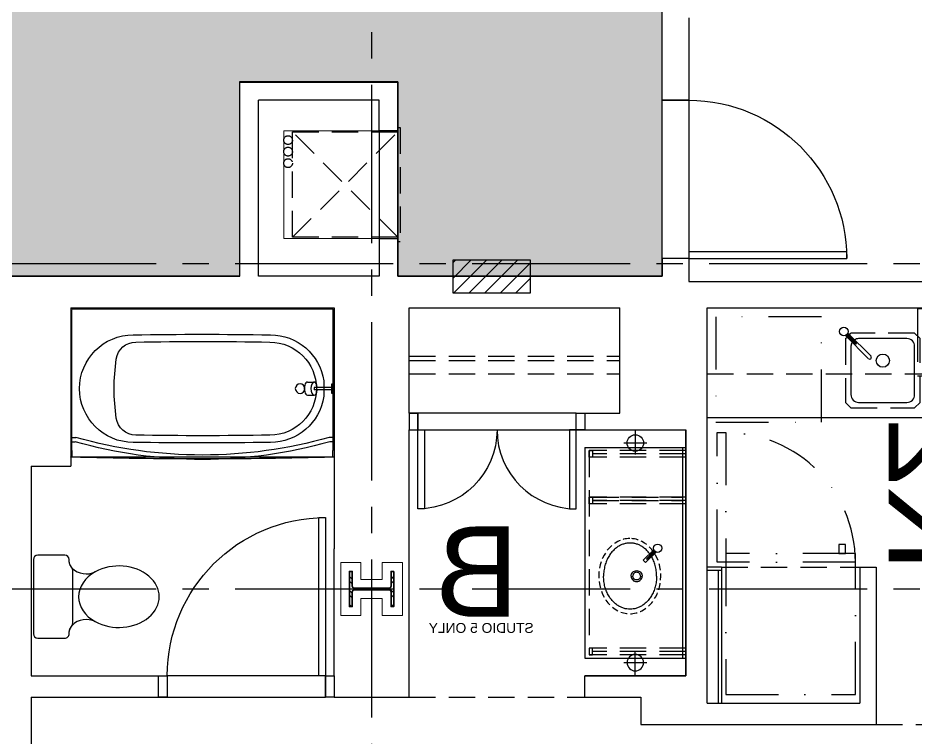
# Model space of a CAD drawing. Header units: inches. Extents: x 5931 to 10048, y 0 to 3185.
# Drawn here: x 8831.4 to 9036, y 1009.3 to 1173.3 of the extents above; entities that cross this region are included whole.
import ezdxf
from ezdxf.xclip import XClip

# ---------------------------------------------------------------- set-up
doc = ezdxf.new("R2010")
doc.units = ezdxf.units.IN
doc.header["$LTSCALE"] = 48
doc.header["$MEASUREMENT"] = 0
doc.header["$XCLIPFRAME"] = 0
for name, pattern in [('CENTER2', [1.125, 0.75, -0.125, 0.125, -0.125]), ('DASHDOT2', [0.5, 0.25, -0.125, 0, -0.125]), ('HIDDEN', [0.375, 0.25, -0.125]), ('HIDDEN2', [0.1875, 0.125, -0.0625])]:
    doc.linetypes.add(name, pattern=pattern)
for name, color, linetype in [('_0_Objects', 8, 'Continuous'), ('A-Door', 8, 'Continuous'), ('A-Door-Head', 8, 'Continuous'), ('A-Eqpm', 8, 'Continuous'), ('A-Eqpm-NIC', 8, 'DASHDOT2'), ('A-Flor-Case', 8, 'Continuous'), ('A-Flor-Case-Full Height', 8, 'Continuous'), ('A-Flor-Case-Hidden', 8, 'HIDDEN2'), ('A-Flor-Ovhd', 8, 'HIDDEN2'), ('A-Flor-Pattern', 8, 'Continuous'), ('A-Flor-Pfix', 8, 'Continuous'), ('A-Flor-Soffit', 8, 'HIDDEN2'), ('A-Flor-Spcl', 8, 'Continuous'), ('A-Flor-Wall Mtd Fixture', 8, 'Continuous'), ('A-Grid(3-32)', 8, 'CENTER2'), ('A-HVAC', 8, 'HIDDEN2'), ('A-Wall-Full', 8, 'Continuous'), ('S-Grid-Iden', 8, 'Continuous')]:
    doc.layers.add(name, color=color, linetype=linetype)
for name, color, linetype, lineweight in [('A-Detl-Hatch', 8, 'Continuous', 18), ('S-Detl-Hatch', 8, 'Continuous', 18), ('S-Detl-Wide', 8, 'Continuous', 35)]:
    doc.layers.add(name, color=color, linetype=linetype, lineweight=lineweight)
doc.layers.add('G-Anno-Nplt', color=8, linetype='Continuous', lineweight=18, plot=False)
doc.layers.add('G-Anno-View', color=8, linetype='Continuous', lineweight=18, plot=False)
doc.styles.add('G1DIM', font='arial.ttf')
doc.styles.get("Standard").update_dxf_attribs({"font": 'arial.ttf'})
doc.dimstyles.new('Aec-Arch-I-96', dxfattribs={"dimscale": 96, "dimtxt": 0.09375, "dimasz": 0.0625, "dimexe": 0.0625, "dimexo": 0.0625, "dimgap": 0.03125, "dimtad": 1, "dimdec": 3, "dimzin": 3, "dimdsep": 46, "dimlunit": 4, "dimtxsty": 'G1DIM', "dimblk": 'ARCHTICK', "dimcen": 0.09375, "dimclrd": 256, "dimclre": 256, "dimclrt": 256, "dimazin": 2, "dimtfac": 0.75, "dimtdec": 3, "dimtix": 1, "dimtmove": 2, "dimatfit": 2, "dimldrblk": 'OPEN90', "dimfxl": 0.0625, "dimtolj": 1, "dimtzin": 0, "dimarcsym": 0})

# ---------------------------------------------------------------- blocks, each defined once
blk = doc.blocks.new('*U19')
at = {"layer": 'A-Detl-Hatch'}
h = blk.add_hatch(dxfattribs=at)
h.set_pattern_fill('ANSI32', color=256, scale=6, style=0)
h.set_pattern_definition([(45, (0, -5.05), (-1.591, 1.591), []), (45, (1.0607, -5.05), (-1.591, 1.591), [])])
edge = h.paths.add_edge_path()
edge.add_line((4.01, -10.1), (4.01, -9.48))
edge.add_line((4.01, -9.48), (0.675, -9.48))
edge.add_arc((0.675, -8.98), 0.5, 180, 270, ccw=False)
edge.add_line((0.175, -8.98), (0.175, -1.12))
edge.add_arc((0.675, -1.12), 0.5, 90, 180, ccw=False)
edge.add_line((0.675, -0.62), (4.01, -0.62))
edge.add_line((4.01, -0.62), (4.01, 0))
edge.add_line((4.01, 0), (-4.01, 0))
edge.add_line((-4.01, 0), (-4.01, -0.62))
edge.add_line((-4.01, -0.62), (-0.675, -0.62))
edge.add_arc((-0.675, -1.12), 0.5, 0, 90, ccw=False)
edge.add_line((-0.175, -1.12), (-0.175, -8.98))
edge.add_arc((-0.675, -8.98), 0.5, -90, 0, ccw=False)
edge.add_line((-0.675, -9.48), (-4.01, -9.48))
edge.add_line((-4.01, -9.48), (-4.01, -10.1))
edge.add_line((-4.01, -10.1), (4.01, -10.1))
at = {"linetype": 'ByBlock'}
blk.add_lwpolyline([(4.01, -10.1), (4.01, -9.48), (0.675, -9.48, -0.4142136), (0.175, -8.98), (0.175, -1.12, -0.4142136), (0.675, -0.62), (4.01, -0.62), (4.01, 0), (-4.01, 0), (-4.01, -0.62), (-0.675, -0.62, -0.4142136), (-0.175, -1.12), (-0.175, -8.98, -0.4142136), (-0.675, -9.48), (-4.01, -9.48), (-4.01, -10.1)], format="xyb", close=True, dxfattribs=at)
blk = doc.blocks.new('W10X45')
at = {"layer": 'S-Detl-Hatch'}
blk.add_lwpolyline([(13921.91, -7311.37), (13921.91, -7306.75), (13918.07, -7306.75), (13918.07, -7301.89), (13921.91, -7301.89), (13921.91, -7297.27), (13909.89, -7297.27), (13909.89, -7301.89), (13913.72, -7301.89), (13913.72, -7306.75), (13909.89, -7306.75), (13909.89, -7311.37)], close=True, dxfattribs=at)
at = {"layer": 'S-Detl-Wide'}
blk.add_blockref('*U19', (13915.9, -7299.27), dxfattribs=at)
blk = doc.blocks.new('1ST FLOOR - STRUCTURAL GRID')
at = {"layer": 'A-Grid(3-32)'}
for p, q in [((4896.5, -7426.01), (4896.5, -9520.75)), ((5927.38, -8924.75), (2104.5, -8924.75)), ((5927.38, -8998.75), (2104.5, -8998.75))]:
    blk.add_line(p, q, dxfattribs=at)
at = {"layer": 'S-Grid-Iden', "rotation": 90}
blk.add_blockref('W10X45', (-2407.82, -22914.65), dxfattribs=at)
blk = doc.blocks.new('refrigerator')
blk.add_line((-30.125, 0), (-30.125, -29.5))
for points in [[(-32.125, -29.5), (0, -29.5), (0, 0), (-32.125, 0)], [(-34.125, -3.75), (-32.125, -3.75), (-32.125, -2.25), (-34.125, -2.25)], [(-59.625, -31.5), (-59.625, -29.5), (-30.125, -29.5), (-30.125, -31.5)]]:
    blk.add_lwpolyline(points, close=True)
blk.add_arc((-30.125, -29.5), 29.5, 90, 183.88744)
blk = doc.blocks.new('kitchen faucet')
for p, q in [((0.93, 0.38), (8.38, 0.38)), ((1, 0.12), (4, 0.12)), ((4, -0.12), (4, 0.12)), ((0.93, -0.38), (8.38, -0.38)), ((1, -0.12), (4, -0.12))]:
    blk.add_line(p, q)
blk.add_circle((0, 0), 1)
blk.add_arc((8.38, 0), 0.375, 270, 90)
blk = doc.blocks.new('kitchen sink')
blk.add_lwpolyline([(-14.94, -6.97, 0.143329), (-14, -7.25), (-3, -7.25, 0.414214), (-1.25, -5.5), (-1.25, 5.5, 0.414214), (-3, 7.25), (-14, 7.25, 0.414214), (-15.75, 5.5), (-15.75, -5.5, 0.143329), (-15.47, -6.44, 0.143329)], format="xyb")
blk.add_circle((-10.75, 0), 1.5)
at = {"layer": 'A-Flor-Case-Hidden'}
for p, q in [((-15.75, 8.5), (-17, 7.25)), ((-1.25, 8.5), (0, 7.25)), ((-16.64, -7.61), (-17, -7.25)), ((-15.75, -8.5), (-16.11, -8.14)), ((-1.25, -8.5), (0, -7.25))]:
    blk.add_line(p, q, dxfattribs=at)
for points in [[(-1.25, 8.5), (-15.75, 8.5)], [(-17, 7.25), (-17, -7.25)], [(0, -7.25), (0, 7.25)], [(-15.75, -8.5), (-1.25, -8.5)]]:
    blk.add_lwpolyline(points, dxfattribs=at)
at = {"rotation": 45.00000000000001}
blk.add_blockref('kitchen faucet', (-17.38, -8.88), dxfattribs=at)
blk = doc.blocks.new('cooktop')
at = {"ltscale": 0.5}
blk.add_lwpolyline([(-7.56, -21.5), (7.56, -21.5, 0.414214), (8.56, -20.5), (8.56, -1, 0.414214), (7.56, 0), (-7.56, 0, 0.414214), (-8.56, -1), (-8.56, -20.5, 0.414214)], format="xyb", close=True, dxfattribs=at)
for centre, radius in [((-3.27, -5.47), 3), ((6.32, -3.4), 0.75), ((6.32, -6.24), 0.75), ((-0.31, -15.05), 4.66)]:
    blk.add_circle(centre, radius, dxfattribs=at)
blk = doc.blocks.new('_ArchTick')
at = {"linetype": 'ByBlock', "const_width": 0.15}
blk.add_lwpolyline([(-0.5, -0.5), (0.5, 0.5)], dxfattribs=at)
blk = doc.blocks.new('*D312')
at = {"layer": 'Defpoints', "transparency": 16777216}
for p in [(-59, 34.87), (-90, 34.75), (-59, 25.02)]:
    blk.add_point(p, dxfattribs=at)
at = {"layer": 'G-Anno-Nplt', "lineweight": -2, "transparency": 16777216}
for p, q in [((-90, 33.25), (-90, 23.52)), ((-59, 33.37), (-59, 23.52)), ((-90, 25.02), (-59, 25.02))]:
    blk.add_line(p, q, dxfattribs=at)
at = {"layer": 'G-Anno-Nplt', "lineweight": -2, "transparency": 16777216, "xscale": 1.5, "yscale": 1.5, "zscale": 1.5, "rotation": 180}
blk.add_blockref('_ArchTick', (-90, 25.02), dxfattribs=at)
at = {"layer": 'G-Anno-Nplt', "lineweight": -2, "transparency": 16777216, "xscale": 1.5, "yscale": 1.5, "zscale": 1.5}
blk.add_blockref('_ArchTick', (-59, 25.02), dxfattribs=at)
at = {"layer": 'G-Anno-Nplt', "transparency": 16777216, "insert": (-74.5, 26.9), "char_height": 2.25, "attachment_point": 5, "style": 'G1DIM'}
blk.add_mtext('\\A1;2\'-7"', dxfattribs=at)
blk = doc.blocks.new('_Open90')
at = {"linetype": 'ByBlock', "lineweight": -2}
for p, q in [((0, 0), (-1, 0)), ((-0.5, 0.5), (0, 0)), ((0, 0), (-0.5, -0.5))]:
    blk.add_line(p, q, dxfattribs=at)
blk = doc.blocks.new('*D313')
at = {"layer": 'Defpoints', "transparency": 16777216}
for p in [(-59, 34.75), (-25, 34.75), (-25, 25.02)]:
    blk.add_point(p, dxfattribs=at)
at = {"layer": 'G-Anno-Nplt', "lineweight": -2, "transparency": 16777216}
for p, q in [((-59, 33.25), (-59, 23.52)), ((-25, 33.25), (-25, 23.52)), ((-59, 25.02), (-25, 25.02))]:
    blk.add_line(p, q, dxfattribs=at)
at = {"layer": 'G-Anno-Nplt', "lineweight": -2, "transparency": 16777216, "xscale": 1.5, "yscale": 1.5, "zscale": 1.5, "rotation": 180}
blk.add_blockref('_ArchTick', (-59, 25.02), dxfattribs=at)
at = {"layer": 'G-Anno-Nplt', "lineweight": -2, "transparency": 16777216, "xscale": 1.5, "yscale": 1.5, "zscale": 1.5}
blk.add_blockref('_ArchTick', (-25, 25.02), dxfattribs=at)
at = {"layer": 'G-Anno-Nplt', "transparency": 16777216, "insert": (-42, 26.92), "char_height": 2.25, "attachment_point": 5, "style": 'G1DIM'}
blk.add_mtext('\\A1;2\'-10"', dxfattribs=at)
blk = doc.blocks.new('*D314')
at = {"layer": 'Defpoints', "transparency": 16777216}
for p in [(-59, 34.75), (-65.84, 0), (-59, 0)]:
    blk.add_point(p, dxfattribs=at)
at = {"layer": 'G-Anno-Nplt', "lineweight": -2, "transparency": 16777216}
for p, q in [((-60.5, 34.75), (-67.34, 34.75)), ((-65.84, 34.75), (-65.84, 0)), ((-60.5, 0), (-67.34, 0))]:
    blk.add_line(p, q, dxfattribs=at)
at = {"layer": 'G-Anno-Nplt', "lineweight": -2, "transparency": 16777216, "xscale": 1.5, "yscale": 1.5, "zscale": 1.5}
for p, rotation in [((-65.84, 34.75), 90), ((-65.84, 0), 270)]:
    blk.add_blockref('_ArchTick', p, dxfattribs=dict(at, rotation=rotation))
at = {"layer": 'G-Anno-Nplt', "transparency": 16777216, "insert": (-68.6, 17.37), "char_height": 2.25, "attachment_point": 5, "rotation": 90, "style": 'G1DIM'}
blk.add_mtext('\\A1;2\'-10{\\H0.750000x;\\S3/4;}"', dxfattribs=at)
blk = doc.blocks.new('*D315')
at = {"layer": 'Defpoints', "transparency": 16777216}
for p in [(-25, 25.02), (0, 25.02), (0, 25.02)]:
    blk.add_point(p, dxfattribs=at)
at = {"layer": 'G-Anno-Nplt', "lineweight": -2, "transparency": 16777216}
blk.add_line((-25, 25.02), (0, 25.02), dxfattribs=at)
at = {"layer": 'G-Anno-Nplt', "lineweight": -2, "transparency": 16777216, "xscale": 1.5, "yscale": 1.5, "zscale": 1.5, "rotation": 180}
blk.add_blockref('_ArchTick', (-25, 25.02), dxfattribs=at)
at = {"layer": 'G-Anno-Nplt', "lineweight": -2, "transparency": 16777216, "xscale": 1.5, "yscale": 1.5, "zscale": 1.5}
blk.add_blockref('_ArchTick', (0, 25.02), dxfattribs=at)
at = {"layer": 'G-Anno-Nplt', "transparency": 16777216, "insert": (-12.5, 26.9), "char_height": 2.25, "attachment_point": 5, "style": 'G1DIM'}
blk.add_mtext('\\A1;2\'-1"', dxfattribs=at)
blk = doc.blocks.new('*D316')
at = {"layer": 'Defpoints', "transparency": 16777216}
for p in [(0, 78), (0, 0), (6.36, 0)]:
    blk.add_point(p, dxfattribs=at)
at = {"layer": 'G-Anno-Nplt', "lineweight": -2, "transparency": 16777216}
for p, q in [((1.5, 78), (7.86, 78)), ((6.36, 78), (6.36, 0)), ((1.5, 0), (7.86, 0))]:
    blk.add_line(p, q, dxfattribs=at)
at = {"layer": 'G-Anno-Nplt', "lineweight": -2, "transparency": 16777216, "xscale": 1.5, "yscale": 1.5, "zscale": 1.5}
for p, rotation in [((6.36, 78), 90), ((6.36, 0), 270)]:
    blk.add_blockref('_ArchTick', p, dxfattribs=dict(at, rotation=rotation))
at = {"layer": 'G-Anno-Nplt', "transparency": 16777216, "insert": (4.46, 39), "char_height": 2.25, "attachment_point": 5, "rotation": 90, "style": 'G1DIM'}
blk.add_mtext('\\A1;6\'-6"', dxfattribs=at)
blk = doc.blocks.new('shower head')
for p, q in [((0.5, 0.25), (4.48, 0.25)), ((6.04, 1.5), (4.5, 1.5)), ((0.5, -0.25), (4.48, -0.25)), ((6.02, -1.5), (4.49, -1.5))]:
    blk.add_line(p, q)
blk.add_lwpolyline([(0, -1.12), (0.5, -1.12), (0.5, 1.12), (0, 1.12)], close=True)
at = {"extrusion": (0, 0, -1)}
for centre, start_param, end_param in [((4.5, 0), 4.878708, 10.826996), ((6.02, 0), 6.265998, 9.430839)]:
    blk.add_ellipse(centre, major_axis=(0, 1.5), ratio=0.483735, start_param=start_param, end_param=end_param, dxfattribs=at)
blk.add_open_spline([(4.48, 0.25), (4.49, 0.2), (4.49, 0.16), (4.49, 0.11), (4.5, 0.04), (4.5, -0.04), (4.49, -0.11), (4.49, -0.16), (4.49, -0.21), (4.48, -0.25)], degree=3, knots=[7.6339989, 7.6339989, 7.6339989, 7.6339989, 7.7552894, 7.7552894, 7.7552894, 7.9540134, 7.9540134, 7.9540134, 8.074038, 8.074038, 8.074038, 8.074038])
blk = doc.blocks.new('shower curtain rod')
for p, q in [((-59.75, 0), (-60, 0)), ((-59.75, -2.5), (-59.75, 0)), ((-0.25, 0), (0, 0)), ((-0.25, -2.5), (-0.25, 0)), ((-59.75, -0.75), (-58.86, -0.75)), ((-59.75, -1.75), (-59, -1.75)), ((-0.25, -0.75), (-1.14, -0.75)), ((-0.25, -1.75), (-1, -1.75)), ((-59.75, -2.5), (-60, -2.5)), ((-0.25, -2.5), (0, -2.5))]:
    blk.add_line(p, q)
for centre, radius, start, end in [((-30, 101.37), 107.12, 254.2934, 285.7066), ((-30, 101.34), 106.09, 254.2167, 285.7833)]:
    blk.add_arc(centre, radius, start, end)
blk = doc.blocks.new('tub plan')
for p, q in [((0.12, -32.25), (0.12, -0.31)), ((59.44, -0.12), (0.31, -0.12)), ((59.63, -32.25), (59.63, -0.31)), ((2.25, -16.5), (2.25, -20)), ((0.19, -33.86), (0.19, -32.36)), ((59.56, -33.86), (59.56, -32.36)), ((-0.07, -33.87), (59.81, -33.87))]:
    blk.add_line(p, q)
blk.add_circle((7.62, -18.25), 1.09)
for centre, radius, start, end in [((0.31, -0.31), 0.188, 90, 180), ((59.44, -0.31), 0.188, 0, 90), ((14.37, -18.25), 12.25, 90, 171.7868), ((30, -982.48), 976.6, 89.08325, 90.91675), ((45.62, -18.25), 12.25, 270, 90), ((14.5, -18.25), 10.59, 90, 180), ((29.77, -940.73), 933.2, 89.06218, 90.93782), ((45.05, -12.16), 4.5, 8.0478, 90), ((1.97, -18.25), 48, 351.9522, 8.0478), ((14.5, -18.25), 10.59, 180, 270), ((14.37, -18.25), 12.25, 188.2132, 270), ((45.05, -24.34), 4.5, 270, 351.9522), ((30, 945.98), 976.6, 269.08325, 270.91675), ((29.77, 904.23), 933.2, 269.06218, 270.93782), ((0.25, -32.25), 0.13, 180, 241.143), ((59.5, -32.25), 0.13, 298.857, 0), ((0.25, -33.69), 0.13, 246.6399, 270), ((29.87, 1136.13), 1170.38, 268.54955, 271.45045), ((59.81, -33.81), 0.06, 270, 0)]:
    blk.add_arc(centre, radius, start, end)
at = {"layer": 'A-Flor-Pfix'}
blk.add_blockref('shower head', (-0.07, -18.25), dxfattribs=at)
at = {"layer": 'A-Flor-Spcl'}
blk.add_blockref('shower curtain rod', (59.87, -28.62), dxfattribs=at)
blk = doc.blocks.new('PLMB_TLT-TANK')
for p, q in [((-7.9, 8.64), (-8.44, 8.64)), ((-6.52, 9.33), (-7.36, 8.79)), ((5.98, 9.49), (-5.98, 9.49)), ((7.36, 8.79), (6.52, 9.33)), ((8.44, 8.64), (7.9, 8.64)), ((-9.44, 7.64), (-9.44, 1.5)), ((9.44, 1.5), (9.44, 7.64)), ((-8.44, 0.5), (8.44, 0.5))]:
    blk.add_line(p, q)
for centre, radius, start, end in [((-9.79, 12.56), 4.6, 315.3668, 26.4436), ((9.79, 12.56), 4.6, 153.5564, 224.6332), ((-8.44, 7.64), 1, 90, 180), ((-7.9, 9.64), 1, 270, 302.4157), ((-5.98, 8.49), 1, 90, 122.4157), ((5.98, 8.49), 1, 57.5843, 90), ((7.9, 9.64), 1, 237.5843, 270), ((8.44, 7.64), 1, 0, 90), ((-8.44, 1.5), 1, 180, 270), ((8.44, 1.5), 1, 270, 0)]:
    blk.add_arc(centre, radius, start, end)
for start_param, end_param in [(-2.197169, 2.197169), (2.197169, 4.086017)]:
    blk.add_ellipse((0, 19.99), major_axis=(0, 9.17), ratio=0.762999, start_param=start_param, end_param=end_param)
at = {"flags": 9}
blk.add_attdef('MODEL', (-0.37, 9.82), '', height=0.2, dxfattribs=at)
blk = doc.blocks.new('36in door')
blk.add_lwpolyline([(-1.5, -36), (0, -36), (0, 0), (-1.5, 0)], close=True)
blk.add_arc((0, 0), 36, 180, 270)
blk = doc.blocks.new('*D148')
at = {"layer": 'Defpoints', "transparency": 16777216}
for p in [(6.74, 0), (6.74, 0), (7.21, -56)]:
    blk.add_point(p, dxfattribs=at)
at = {"layer": 'G-Anno-Nplt', "lineweight": -2, "transparency": 16777216}
for p, q in [((6.74, -56), (6.74, 0)), ((5.71, -56), (5.24, -56))]:
    blk.add_line(p, q, dxfattribs=at)
at = {"layer": 'G-Anno-Nplt', "lineweight": -2, "transparency": 16777216, "xscale": 1.5, "yscale": 1.5, "zscale": 1.5}
for p, rotation in [((6.74, 0), 90), ((6.74, -56), 270)]:
    blk.add_blockref('_ArchTick', p, dxfattribs=dict(at, rotation=rotation))
at = {"layer": 'G-Anno-Nplt', "transparency": 16777216, "insert": (4.84, -28), "char_height": 2.25, "attachment_point": 5, "rotation": 90, "style": 'G1DIM'}
blk.add_mtext('\\A1;4\'-8"', dxfattribs=at)
blk = doc.blocks.new('*D149')
at = {"layer": 'Defpoints', "transparency": 16777216}
for p in [(63, -50.1), (23, -60.88), (63, -60.88)]:
    blk.add_point(p, dxfattribs=at)
at = {"layer": 'G-Anno-Nplt', "lineweight": -2, "transparency": 16777216}
for p, q in [((23, -59.38), (23, -48.6)), ((63, -59.38), (63, -48.6)), ((23, -50.1), (63, -50.1))]:
    blk.add_line(p, q, dxfattribs=at)
at = {"layer": 'G-Anno-Nplt', "lineweight": -2, "transparency": 16777216, "xscale": 1.5, "yscale": 1.5, "zscale": 1.5, "rotation": 180}
blk.add_blockref('_ArchTick', (23, -50.1), dxfattribs=at)
at = {"layer": 'G-Anno-Nplt', "lineweight": -2, "transparency": 16777216, "xscale": 1.5, "yscale": 1.5, "zscale": 1.5}
blk.add_blockref('_ArchTick', (63, -50.1), dxfattribs=at)
at = {"layer": 'G-Anno-Nplt', "transparency": 16777216, "insert": (43, -48.2), "char_height": 2.25, "attachment_point": 5, "style": 'G1DIM'}
blk.add_mtext('\\A1;3\'-4"', dxfattribs=at)
blk = doc.blocks.new('wall sconce')
for p, q in [((2, -2.625), (2, 2.625)), ((-1, 0), (4.625, 0))]:
    blk.add_line(p, q)
blk.add_circle((2, 0), 1.875)
blk = doc.blocks.new('sink1915rear')
for p, q in [((-5.47, -4.01), (-3.08, -6.41)), ((-6, -4.54), (-3.61, -6.94)), ((-5.78, -4.41), (-3.96, -6.23)), ((-5.6, -4.24), (-3.78, -6.05)), ((-3.96, -6.23), (-3.78, -6.05)), ((-3.61, -6.94), (-3.08, -6.41))]:
    blk.add_line(p, q)
blk.add_circle((-6.35, -3.67), 0.938)
for points, knots in [([(0, -3.91), (-0.41, -3.93), (-1.23, -3.96), (-2.41, -4.2), (-3.48, -4.57), (-4.13, -4.89), (-4.43, -5.06)], [0, 0, 0, 0, 1.238365, 2.448444, 3.606048, 4.621257, 4.621257, 4.621257, 4.621257]), ([(-5.07, -5.48), (-5.16, -5.54), (-5.5, -5.8), (-6.03, -6.29), (-6.6, -6.99), (-7.03, -7.71), (-7.32, -8.45), (-7.5, -9.2), (-7.56, -9.95), (-7.5, -10.7), (-7.32, -11.45), (-7.03, -12.19), (-6.6, -12.91), (-6.03, -13.61), (-5.33, -14.26), (-4.48, -14.84), (-3.5, -15.33), (-2.41, -15.7), (-1.23, -15.95), (-0.41, -15.98), (0, -15.99)], [5.387657, 5.387657, 5.387657, 5.387657, 5.72094, 6.671915, 7.55893, 8.391939, 9.182354, 9.943851, 10.690053, 11.436458, 12.198524, 12.989815, 13.823917, 14.712127, 15.664288, 16.687236, 17.780855, 18.938437, 20.147416, 21.38303, 21.38303, 21.38303, 21.38303])]:
    blk.add_open_spline(points, degree=3, knots=knots)
for points in [[(0, -3.91), (1.24, -3.99), (2.42, -4.23), (3.52, -4.61), (4.49, -5.1), (5.33, -5.68), (6.03, -6.32), (6.59, -7.01), (7.01, -7.73), (7.31, -8.46), (7.48, -9.21), (7.54, -9.95), (7.48, -10.69), (7.31, -11.44), (7.01, -12.17), (6.59, -12.89), (6.03, -13.58), (5.33, -14.22), (4.49, -14.81), (3.51, -15.3), (2.42, -15.67), (1.23, -15.91), (0, -15.99)], [(0, -9.7), (-0.48, -9.61), (-0.88, -9.34), (-1.15, -8.93), (-1.25, -8.45), (-1.15, -7.97), (-0.88, -7.57), (-0.48, -7.3), (0, -7.2)], [(0, -7.58), (-0.33, -7.64), (-0.62, -7.83), (-0.81, -8.12), (-0.87, -8.45), (-0.81, -8.79), (-0.62, -9.07), (-0.33, -9.26), (0, -9.33)], [(0, -9.7), (0.48, -9.61), (0.88, -9.34), (1.15, -8.93), (1.25, -8.45), (1.15, -7.97), (0.88, -7.57), (0.48, -7.3), (0, -7.2)], [(0, -7.58), (0.33, -7.64), (0.62, -7.83), (0.81, -8.12), (0.88, -8.45), (0.81, -8.79), (0.62, -9.07), (0.33, -9.26), (0, -9.33)]]:
    blk.add_spline(points, degree=3)
at = {"layer": 'A-Flor-Case-Hidden', "linetype": 'HIDDEN2', "ltscale": 0.25, "extrusion": (0, 0, -1)}
blk.add_ellipse((0, -10.01), major_axis=(-8.56, 0), ratio=0.824818, dxfattribs=at)
blk = doc.blocks.new('41in Std Vanity')
at = {"layer": 'A-Flor-Case'}
for p, q in [((23, 52), (0, 52)), ((0.75, 4), (0.75, 52)), ((23, 4), (23, 52)), ((23, 4), (0, 4))]:
    blk.add_line(p, q, dxfattribs=at)
at = {"layer": 'A-Flor-Case-Hidden'}
for p, q in [((0, 51.25), (22, 51.25)), ((0, 50.5), (21.25, 50.5)), ((0, 49.75), (21.25, 49.75)), ((22, 4.75), (22, 51.125)), ((0, 16.875), (21.25, 16.875)), ((0, 16.125), (21.25, 16.125)), ((0, 15.375), (22, 15.375)), ((21.25, 16.125), (0.75, 16.125)), ((21.25, 15.375), (0.75, 15.375)), ((0, 6.25), (21.25, 6.25)), ((0, 5.5), (21.25, 5.5)), ((0, 4.75), (22, 4.75))]:
    blk.add_line(p, q, dxfattribs=at)
for points in [[(21.25, 49.75), (22, 49.75), (22, 51.25), (21.25, 51.25)], [(21.25, 16.875), (22, 16.875), (22, 15.375), (21.25, 15.375)], [(21.25, 6.25), (22, 6.25), (22, 4.75), (21.25, 4.75)]]:
    blk.add_lwpolyline(points, close=True, dxfattribs=at)
at = {"layer": 'A-Wall-Full'}
for p, q in [((0, 0), (0, 56)), ((0, 56), (23, 56)), ((23, 0), (0, 0))]:
    blk.add_line(p, q, dxfattribs=at)
at = {"layer": 'A-Flor-Pfix', "rotation": 90}
blk.add_blockref('sink1915rear', (2.736, 33.312), dxfattribs=at)
at = {"layer": 'A-Flor-Wall Mtd Fixture', "xscale": -1, "rotation": 90}
blk.add_blockref('wall sconce', (11.5, 55), dxfattribs=at)
at = {"layer": 'A-Flor-Wall Mtd Fixture', "rotation": 90}
blk.add_blockref('wall sconce', (11.5, 1), dxfattribs=at)
blk = doc.blocks.new('*D150')
at = {"layer": 'Defpoints', "transparency": 16777216}
for p in [(37.67, 27.75), (38.13, 27.75), (38.13, 3.75)]:
    blk.add_point(p, dxfattribs=at)
at = {"layer": 'G-Anno-Nplt', "lineweight": -2, "transparency": 16777216}
for p, q in [((36.63, 27.75), (36.17, 27.75)), ((37.67, 3.75), (37.67, 27.75)), ((36.63, 3.75), (36.17, 3.75))]:
    blk.add_line(p, q, dxfattribs=at)
at = {"layer": 'G-Anno-Nplt', "lineweight": -2, "transparency": 16777216, "xscale": 1.5, "yscale": 1.5, "zscale": 1.5}
for p, rotation in [((37.67, 27.75), 90), ((37.67, 3.75), 270)]:
    blk.add_blockref('_ArchTick', p, dxfattribs=dict(at, rotation=rotation))
at = {"layer": 'G-Anno-Nplt', "transparency": 16777216, "insert": (35.77, 15.75), "char_height": 2.25, "attachment_point": 5, "rotation": 90, "style": 'G1DIM'}
blk.add_mtext('\\A1;2\'-0"', dxfattribs=at)
blk = doc.blocks.new('*D151')
at = {"layer": 'Defpoints', "transparency": 16777216}
for p in [(15, 27.75), (63, 27.75), (63, 22.03)]:
    blk.add_point(p, dxfattribs=at)
at = {"layer": 'G-Anno-Nplt', "lineweight": -2, "transparency": 16777216}
for p, q in [((15, 26.25), (15, 20.53)), ((63, 26.25), (63, 20.53)), ((15, 22.03), (63, 22.03))]:
    blk.add_line(p, q, dxfattribs=at)
at = {"layer": 'G-Anno-Nplt', "lineweight": -2, "transparency": 16777216, "xscale": 1.5, "yscale": 1.5, "zscale": 1.5, "rotation": 180}
blk.add_blockref('_ArchTick', (15, 22.03), dxfattribs=at)
at = {"layer": 'G-Anno-Nplt', "lineweight": -2, "transparency": 16777216, "xscale": 1.5, "yscale": 1.5, "zscale": 1.5}
blk.add_blockref('_ArchTick', (63, 22.03), dxfattribs=at)
at = {"layer": 'G-Anno-Nplt', "transparency": 16777216, "insert": (39, 23.93), "char_height": 2.25, "attachment_point": 5, "style": 'G1DIM'}
blk.add_mtext('\\A1;4\'-0"', dxfattribs=at)
blk = doc.blocks.new('18in door')
blk.add_lwpolyline([(0, 0), (1.5, 0), (1.5, 18), (0, 18)], close=True)
blk.add_arc((0, 0), 18, 0, 90)
blk = doc.blocks.new('Door 36in')
blk.add_lwpolyline([(0, 36), (1.5, 36), (1.5, 0), (0, 0)], close=True)
blk.add_arc((0, 0), 36, 0, 90)
blk = doc.blocks.new('floor pattern 1st floor')
at = {"layer": 'A-Flor-Pattern'}
h = blk.add_hatch(dxfattribs=at)
h.set_pattern_fill('WOODS_BOARD_WIDE', color=256, scale=3, pattern_type=2)
h.set_pattern_definition([(0, (2343, 1229.155), (0, 6), []), (90, (2343, 1229.155), (-12, 12), [6, -42]), (90, (2367, 1235.155), (-12, 12), [6, -42])])
edge = h.paths.add_edge_path(flags=16)
edge.add_line((2149.55, 1020.63), (2161.55, 1020.63))
edge.add_ellipse((2161.55, 1015.63), major_axis=(-3.54, -3.54), ratio=1, start_angle=135, end_angle=225, ccw=False)
edge.add_line((2166.55, 1015.63), (2166.55, 984.63))
edge.add_ellipse((2161.55, 984.63), major_axis=(3.54, -3.54), ratio=1, start_angle=315, end_angle=405, ccw=False)
edge.add_line((2161.55, 979.63), (2156.55, 979.63))
edge.add_line((2156.55, 979.63), (2156.55, 955.63))
edge.add_line((2156.55, 955.63), (2147.55, 955.63))
edge.add_line((2147.55, 955.63), (2126.55, 955.63))
edge.add_line((2126.55, 955.63), (2126.55, 995.43))
edge.add_line((2126.55, 995.43), (2126.55, 1010.63))
edge.add_line((2126.55, 1010.63), (2144.55, 1010.63))
edge.add_line((2144.55, 1010.63), (2144.55, 1015.63))
edge.add_ellipse((2148.74, 1016.43), major_axis=(3.19, 3.19), ratio=0.85373, start_angle=38.5071, end_angle=141.4929, ccw=False)
edge = h.paths.add_edge_path(flags=16)
edge.add_ellipse((2192.35, 952.43), major_axis=(-3.19, 3.19), ratio=0.855373, start_angle=218.4535, end_angle=321.5465, ccw=False)
edge.add_line((2196.55, 951.63), (2196.53, 920.27))
edge.add_ellipse((2191.55, 920.63), major_axis=(-3.54, -3.54), ratio=1, start_angle=45, end_angle=130.7903, ccw=False)
edge.add_line((2191.55, 915.63), (2186.71, 915.63))
edge.add_line((2186.71, 915.63), (2186.55, 891.63))
edge.add_line((2186.55, 891.63), (2177.55, 891.63))
edge.add_line((2177.55, 891.63), (2156.55, 891.63))
edge.add_line((2156.55, 891.63), (2156.55, 931.43))
edge.add_line((2156.55, 931.43), (2156.55, 946.63))
edge.add_line((2156.55, 946.63), (2174.55, 946.63))
edge.add_line((2174.55, 946.63), (2174.55, 951.63))
edge.add_ellipse((2179.55, 951.63), major_axis=(3.54, -3.54), ratio=1, start_angle=135, end_angle=225, ccw=False)
edge.add_line((2179.55, 956.63), (2191.55, 956.63))
edge = h.paths.add_edge_path(flags=16)
edge.add_ellipse((2066.4, 1141.28), major_axis=(0, 0.0156), ratio=1, start_angle=270, end_angle=337.7307)
edge.add_line((2066.41, 1141.3), (2066.41, 1141.29))
edge.add_line((2066.41, 1141.29), (2066.41, 1140.75))
edge.add_line((2066.41, 1140.75), (2066.4, 1140.75))
edge.add_line((2066.4, 1140.75), (2066.4, 1140.71))
edge.add_line((2066.4, 1140.71), (2049.13, 1140.71))
edge.add_line((2049.13, 1140.71), (2045.1, 1140.71))
edge.add_line((2045.1, 1140.71), (2032.76, 1140.71))
edge.add_line((2032.76, 1140.71), (2030.38, 1140.71))
edge.add_line((2030.38, 1140.71), (2028, 1140.71))
edge.add_line((2028, 1140.71), (2028, 1140.75))
edge.add_line((2028, 1140.75), (2028, 1140.75))
edge.add_line((2028, 1140.75), (2028, 1141.29))
edge.add_line((2028, 1141.29), (2028, 1141.3))
edge.add_ellipse((2028, 1141.28), major_axis=(0, 0.0156), ratio=1, start_angle=22.2693, end_angle=90)
edge.add_line((2027.99, 1141.28), (2027.99, 1140.71))
edge.add_line((2027.99, 1140.71), (2027.95, 1140.71))
edge.add_line((2027.95, 1140.71), (2027.95, 1141.28))
edge.add_line((2027.95, 1141.28), (2027.95, 1141.29))
edge.add_ellipse((2028, 1141.29), major_axis=(0.0455, 0), ratio=1, start_angle=90, end_angle=180, ccw=False)
edge.add_line((2028, 1141.33), (2028, 1141.33))
edge.add_line((2028, 1141.33), (2028, 1141.33))
edge.add_line((2028, 1141.33), (2033.88, 1141.33))
edge.add_line((2033.88, 1141.33), (2033.88, 1141.91))
edge.add_ellipse((2033.93, 1141.91), major_axis=(0.0515, 0), ratio=1, start_angle=90, end_angle=180, ccw=False)
edge.add_line((2033.93, 1141.96), (2036.13, 1141.96))
edge.add_line((2036.13, 1141.96), (2036.13, 1145.93))
edge.add_ellipse((2037.88, 1152.71), major_axis=(7, 0), ratio=1, start_angle=180, end_angle=255.5225, ccw=False)
edge.add_ellipse((2037.88, 1152.71), major_axis=(7, 0), ratio=1, start_angle=0, end_angle=180, ccw=False)
edge.add_ellipse((2037.88, 1152.71), major_axis=(7, 0), ratio=1, start_angle=284.4775, end_angle=360, ccw=False)
edge.add_line((2039.63, 1145.93), (2039.63, 1141.96))
edge.add_line((2039.63, 1141.96), (2041.83, 1141.96))
edge.add_ellipse((2041.83, 1141.91), major_axis=(0.0515, 0), ratio=1, start_angle=360, end_angle=450, ccw=False)
edge.add_line((2041.88, 1141.91), (2041.88, 1141.33))
edge.add_line((2041.88, 1141.33), (2052.58, 1141.33))
edge.add_line((2052.58, 1141.33), (2052.58, 1141.91))
edge.add_ellipse((2052.63, 1141.91), major_axis=(0.0515, 0), ratio=1, start_angle=90, end_angle=180, ccw=False)
edge.add_line((2052.63, 1141.96), (2054.83, 1141.96))
edge.add_line((2054.83, 1141.96), (2054.83, 1145.93))
edge.add_ellipse((2056.58, 1152.71), major_axis=(7, 0), ratio=1, start_angle=180, end_angle=255.5225, ccw=False)
edge.add_ellipse((2056.58, 1152.71), major_axis=(7, 0), ratio=1, start_angle=0, end_angle=180, ccw=False)
edge.add_ellipse((2056.58, 1152.71), major_axis=(7, 0), ratio=1, start_angle=284.4775, end_angle=360, ccw=False)
edge.add_line((2058.33, 1145.93), (2058.33, 1141.96))
edge.add_line((2058.33, 1141.96), (2060.52, 1141.96))
edge.add_ellipse((2060.52, 1141.91), major_axis=(0.0515, 0), ratio=1, start_angle=360, end_angle=450, ccw=False)
edge.add_line((2060.58, 1141.91), (2060.58, 1141.33))
edge.add_line((2060.58, 1141.33), (2066.4, 1141.33))
edge.add_line((2066.4, 1141.33), (2066.41, 1141.33))
edge.add_line((2066.41, 1141.33), (2066.41, 1141.33))
edge.add_ellipse((2066.41, 1141.29), major_axis=(0.0455, 0), ratio=1, start_angle=360, end_angle=450, ccw=False)
edge.add_line((2066.45, 1141.29), (2066.45, 1141.28))
edge.add_line((2066.45, 1141.28), (2066.45, 1140.71))
edge.add_line((2066.45, 1140.71), (2066.42, 1140.71))
edge.add_line((2066.42, 1140.71), (2066.42, 1141.28))
edge = h.paths.add_edge_path(flags=16)
edge.add_ellipse((2444.83, 1074.38), major_axis=(-118.23, -0.04), ratio=0.670803, start_angle=0, end_angle=360)
h.paths.add_polyline_path([(2248.8, 1035.5), (2231.2, 1035.5), (2231.2, 1051.02), (2248.8, 1051.02)], flags=16)
h.paths.add_polyline_path([(2082.3, 971.08), (2080.55, 971.08), (2080.55, 1020.63), (2082.3, 1020.63)], flags=16)
h.paths.add_polyline_path([(2176.17, 1088.71), (2128.17, 1088.71), (2128.17, 1056.71), (2176.17, 1056.71)], flags=16)
h.paths.add_polyline_path([(2082.8, 1013.35), (2084.55, 1013.35), (2084.55, 889.63), (2082.8, 889.63)], flags=16)
h.paths.add_polyline_path([(2647.16, 890.63), (2647.91, 890.63), (2647.91, 885.01), (2647.16, 885.01)], flags=17)
h.paths.add_polyline_path([(2904.95, 1517.5), (2903.2, 1517.5), (2903.2, 1603.94), (2838.38, 1603.94), (2838.38, 1227.95), (2473.75, 1227.95), (2473.75, 1224.79), (2343.75, 1224.79), (2343.75, 1227.95), (2248.3, 1227.95), (2248.3, 1213.63), (2077.63, 1213.63), (2077.63, 1355.13), (2019.63, 1355.13), (2019.63, 1232.01), (2025.81, 1232.01), (2025.81, 1213.63), (2006.19, 1213.63), (2006.19, 1226.76), (1903.62, 1226.76), (1903.62, 1213.63), (1889.75, 1213.63), (1889.75, 1212.88), (1884.25, 1212.88), (1884.25, 1252.76), (1889.75, 1252.76), (1889.75, 1252.01), (1902, 1252.01), (1902, 1420.01), (1885.75, 1420.01), (1885.75, 1438.01), (1751.63, 1438.01), (1751.63, 1252.76), (1758.31, 1252.76), (1758.31, 1212.88), (1756.81, 1212.88), (1756.81, 1173.26), (1347.75, 1173.26), (1347.75, 1179.26), (1414.74, 1179.26), (1414.74, 1233.51), (1410.74, 1233.51), (1410.74, 1240.25), (1356.74, 1240.25), (1356.74, 1233.51), (1269.13, 1233.51), (1269.13, 1173.26), (980.46, 1173.26), (980.46, 1209.21), (835.81, 1209.21), (835.81, 1173.26), (707.38, 1173.26), (707.38, 1113.26), (1275.75, 1113.26), (1275.75, 1101.26), (1347.75, 1101.26), (1347.75, 1113.26), (1800.63, 1113.26), (1800.63, 1077.26), (1858.63, 1077.26), (1858.63, 1113.26), (1885.75, 1113.26), (1885.75, 1158.46), (2017.2, 1158.46), (2017.2, 1140.71), (2077.2, 1140.71), (2077.2, 1158.46), (2176.17, 1158.46), (2176.17, 1129.58), (2082.08, 1129.58), (2082.08, 1127.46), (2027.09, 1127.46), (2027.09, 1061.46), (2086.8, 1061.46), (2086.8, 1056.58), (2024.71, 1056.58), (2024.71, 987.13), (2072.8, 987.13), (2072.8, 1017.73), (2080.05, 1017.73), (2080.05, 890.63), (2059.81, 890.63), (2059.81, 885.01), (2386, 885.01), (2386.02, 985.89), (2427.01, 985.89), (2427.01, 986.51), (2501.03, 986.51), (2501.03, 985.89), (2542.02, 985.89), (2542.02, 885.01), (2647.16, 885.01), (2647.16, 1054.51), (2790.91, 1054.51), (2790.91, 1108.51), (2664.93, 1108.51), (2664.93, 1114.51), (2881.96, 1114.51), (2881.96, 1158.63), (2917.96, 1158.63), (2917.96, 1114.51), (2978.21, 1114.51), (2978.21, 1227.95), (2920.86, 1227.95), (2920.86, 1226.45), (2902.77, 1226.45), (2902.77, 1231.7), (2891.52, 1231.7), (2891.52, 1397.64), (2882.27, 1397.64), (2882.27, 1453.06), (2891.52, 1453.06), (2902.77, 1453.06), (2902.77, 1458), (2921.23, 1458), (2921.23, 1455.93), (2978.21, 1455.93), (2978.21, 1516.53), (2962.2, 1516.53), (2962.2, 1517.5)])
blk.add_lwpolyline([(2647.16, 890.63), (2647.16, 1054.51), (2790.91, 1054.51), (2790.91, 1108.51), (2664.93, 1108.51), (2664.93, 1114.51), (2881.96, 1114.51), (2881.96, 1158.63), (2917.96, 1158.63), (2917.96, 1114.51), (2978.21, 1114.51), (2978.21, 1227.95), (2920.86, 1227.96), (2920.86, 1226.45), (2902.77, 1226.45), (2902.77, 1231.45), (2891.52, 1231.45), (2891.52, 1397.64)], dxfattribs=at)
blk = doc.blocks.new('Suite Kitchen 1')
at = {"layer": 'A-Eqpm'}
for points in [[(-3, 82.875), (-23, 82.875), (-23, 83.375), (-3, 83.375)], [(-4, 82.875), (-22, 82.875), (-22, 79.375), (-4, 79.375)]]:
    blk.add_lwpolyline(points, close=True, dxfattribs=at)
at = {"layer": 'A-Eqpm-NIC'}
for points in [[(-0.25, 47.875), (-15.5, 47.875), (-15.5, 77.75), (-0.25, 77.75)], [(-2, 2), (-26, 2), (-26, 26), (-2, 26)]]:
    blk.add_lwpolyline(points, close=True, dxfattribs=at)
at = {"layer": 'A-Flor-Case'}
for p, q in [((-25, 78), (-25, 0)), ((-59, 3.25), (-90, 3.25)), ((-59.75, 2.5), (-90, 2.5)), ((-59.75, 3.25), (-59.75, 0)), ((-59, 3.25), (-59, 0))]:
    blk.add_line(p, q, dxfattribs=at)
at = {"layer": 'A-Flor-Ovhd'}
for p, q in [((-15, 0), (-15, 77.75)), ((-59, 3.25), (-59, 34.875))]:
    blk.add_line(p, q, dxfattribs=at)
at = {"layer": 'A-Wall-Full'}
for p, q in [((-26, 82.875), (0, 82.875)), ((-26, 78), (-26, 82.875)), ((-26, 78), (0, 78)), ((0, 0), (0, 78)), ((-93.75, 0), (-93.75, 38.5)), ((-59, 38.5), (-93.75, 38.5)), ((-59, 34.75), (-59, 38.5)), ((-59, 34.75), (-90, 34.75)), ((-90, 0), (-90, 34.75)), ((-90, 0), (0, 0))]:
    blk.add_line(p, q, dxfattribs=at)
at = {"layer": 'G-Anno-Nplt'}
blk.add_line((-90, -4.875), (0, -4.875), dxfattribs=at)
at = {"layer": 'A-Eqpm-NIC', "extrusion": (0, 0, -1), "zscale": -1}
for name, p in [('cooktop', (14.25, 74.75)), ('refrigerator', (88, 33.75))]:
    blk.add_blockref(name, p, dxfattribs=at)
at = {"layer": 'A-Flor-Pfix', "extrusion": (0, 0, -1), "zscale": -1}
blk.add_blockref('kitchen sink', (22.75, 40), dxfattribs=at)
at = {"layer": 'G-Anno-View', "insert": (-60.0267, 61.8875), "char_height": 20.58111, "width": 161.68767, "attachment_point": 1, "style": 'G1DIM'}
blk.add_mtext('K2', dxfattribs=at)
at = {"layer": 'G-Anno-Nplt'}
for base, p1, p2, picture, middle in [((6.3574, 0), (0, 78), (0, 0), '*D316', (4.4586, 39)), ((-65.8421, 0), (-59, 34.75), (-59, 0), '*D314', (-68.5984, 17.375))]:
    dim = blk.add_linear_dim(base=base, p1=p1, p2=p2, angle=90, dimstyle='Aec-Arch-I-96', override={"dimscale": 24, "dimsah": 1, "dimclrt": 256}, dxfattribs=at)
    dim.commit()
    dim.dimension.update_dxf_attribs({"geometry": picture, "text_midpoint": middle})
for base, p1, p2, picture, middle in [((-59, 25.0209), (-90, 34.75), (-59, 34.875), '*D312', (-74.5, 26.9005)), ((-25, 25.0209), (-59, 34.75), (-25, 34.75), '*D313', (-42, 26.9197)), ((0, 25.0209), (-25, 25.0209), (0, 25.0209), '*D315', (-12.5, 26.9005))]:
    dim = blk.add_linear_dim(base=base, p1=p1, p2=p2, dimstyle='Aec-Arch-I-96', override={"dimscale": 24, "dimsah": 1, "dimclrt": 256}, dxfattribs=at)
    dim.commit()
    dim.dimension.update_dxf_attribs({"geometry": picture, "text_midpoint": middle})
blk = doc.blocks.new('Studio Bath Vanity 3')
at = {"layer": 'A-Door'}
for points in [[(25, 0), (25, 3.75), (23, 3.75), (23, 0)], [(61, 0), (61, 3.75), (63, 3.75), (63, 0)], [(80.1, -60.875), (82.1, -60.875), (82.1, -56), (80.1, -56)], [(118.1, -60.875), (120.1, -60.875), (120.1, -56), (118.1, -56)]]:
    blk.add_lwpolyline(points, close=True, dxfattribs=at)
at = {"layer": 'A-Door-Head'}
for points in [[(25, 0), (25, 3.75), (61, 3.75), (61, 0)], [(118.1, -60.875), (82.1, -60.875), (82.1, -56), (118.1, -56)]]:
    blk.add_lwpolyline(points, close=True, dxfattribs=at)
at = {"layer": 'A-Flor-Ovhd'}
for p, q in [((63, 16.75), (15, 16.75)), ((63, 15.75), (15, 15.75)), ((63, 12.75), (15, 12.75))]:
    blk.add_line(p, q, dxfattribs=at)
at = {"layer": 'A-Flor-Soffit'}
blk.add_line((63, -60.875), (23, -60.875), dxfattribs=at)
blk.add_line((63, -60.875), (23, -60.875), dxfattribs=at)
at = {"layer": 'A-Wall-Full'}
for p, q in [((63, 27.75), (15, 27.75)), ((15, 3.75), (15, 27.75)), ((63, 3.75), (63, 27.75)), ((140.1, 27.75), (80.1, 27.75)), ((80.1, 27.75), (80.1, -27.115)), ((140.1, 27.75), (140.1, -8.25)), ((25, 3.75), (15, 3.75)), ((25, 3.75), (23, 3.75)), ((25, 0), (25, 3.75)), ((63, 3.75), (61, 3.75)), ((61, 0), (61, 3.75)), ((0, -56), (0, 0)), ((25, 0), (0, 0)), ((63, 0), (61, 0)), ((149.11, -8.25), (140.1, -8.25)), ((149.11, -8.25), (149.11, -56)), ((80.1, -56), (80.1, -27.115)), ((23, -56), (0, -56)), ((23, -60.875), (23, -56)), ((82.1, -56), (80.1, -56)), ((82.1, -56), (82.1, -60.875)), ((149.11, -56), (118.1, -56)), ((118.1, -56), (118.1, -60.875)), ((23, -60.875), (10.24, -60.875)), ((23, -60.875), (10.24, -60.875)), ((149.11, -60.875), (118.1, -60.875))]:
    blk.add_line(p, q, dxfattribs=at)
blk.add_lwpolyline([(80.1, -60.875), (63, -60.875), (63, 0)], dxfattribs=at)
at = {"extrusion": (0, 0, -1), "zscale": -1, "rotation": 180}
blk.add_blockref('41in Std Vanity', (0, 0), dxfattribs=at)
at = {"layer": 'A-Door', "extrusion": (0, 0, -1), "zscale": -1, "rotation": 180}
blk.add_blockref('18in door', (-25, 0), dxfattribs=at)
at = {"layer": 'A-Door', "rotation": 180}
for name, p in [('18in door', (61, 0)), ('36in door', (82.1, -56))]:
    blk.add_blockref(name, p, dxfattribs=at)
at = {"layer": 'A-Flor-Pfix'}
blk.add_blockref('tub plan', (80.2268, 27.6232), dxfattribs=at)
at = {"layer": 'A-Flor-Pfix', "extrusion": (-2.38098e-42, -8.5744e-43, -1), "zscale": -0.9999999999999998, "rotation": 270.000046487308}
blk.add_blockref('PLMB_TLT-TANK', (-149.11, -38), dxfattribs=at)
at = {"layer": 'G-Anno-Nplt', "insert": (34.6353, -43.9862), "char_height": 2.25, "width": 28.962087, "attachment_point": 1, "style": 'G1DIM'}
blk.add_mtext('STUDIO 5 ONLY', dxfattribs=at)
at = {"layer": 'G-Anno-View', "insert": (37.982, -21.9958), "char_height": 20.5811, "width": 161.68767, "attachment_point": 1, "style": 'G1DIM'}
blk.add_mtext('B', dxfattribs=at)
at = {"layer": 'G-Anno-Nplt'}
for base, p1, p2, angle, picture, middle in [((63, 22.0344), (15, 27.75), (63, 27.75), 180, '*D151', (39, 23.9332)), ((37.6676, 27.75), (38.1326, 3.75), (38.1326, 27.75), 90, '*D150', (35.7688, 15.75)), ((6.7426, 0), (7.2077, -56), (6.7426, 0), 90, '*D148', (4.8439, -28)), ((63, -50.0977), (23, -60.875), (63, -60.875), 180, '*D149', (43, -48.1982))]:
    dim = blk.add_linear_dim(base=base, p1=p1, p2=p2, angle=angle, dimstyle='Aec-Arch-I-96', override={"dimscale": 24, "dimsah": 1, "dimclrt": 256}, dxfattribs=at)
    dim.commit()
    dim.dimension.update_dxf_attribs({"geometry": picture, "text_midpoint": middle})
blk = doc.blocks.new('King Studio 5 -31')
at = {"layer": 'A-Flor-Soffit'}
blk.add_line((95.95, -100.87), (-3.56, -100.87), dxfattribs=at)
at = {"layer": 'A-Wall-Full'}
for p, q in [((138.67, 0), (34.44, 0)), ((95.95, -95.9), (95.95, -100.87)), ((149.57, -94.62), (149.57, -100.87)), ((288.44, -94.62), (288.44, -228.62)), ((149.57, -100.87), (95.95, -100.87))]:
    blk.add_line(p, q, dxfattribs=at)
ref = blk.add_blockref('Suite Kitchen 1', (134.45, -6), dxfattribs=dict(rotation=90))
XClip(ref).set_block_clipping_path([(-90, 0), (0, 87.4179594127)])
blk.add_blockref('Studio Bath Vanity 3', (139.33, -33.75))

msp = doc.modelspace()

# ---------------------------------------------------------------- hatches: boundary and pattern name
at = {"layer": 'A-Flor-Spcl'}
h = msp.add_hatch(dxfattribs=at)
h.set_pattern_fill('ANSI31', color=256, scale=20, angle=-180, style=0)
h.set_pattern_definition([(225, (722.4428, 3091.8267), (1.76776695, -1.76776695), [])])
h.paths.add_polyline_path([(8948.08, 1110.61), (8930.55, 1110.61), (8930.55, 1118.2), (8948.08, 1118.2)])

# ---------------------------------------------------------------- linework, layer by layer
at = {"layer": 'A-Door-Head'}
for points in [[(8978.21, 1154.51), (8984.21, 1154.51), (8984.21, 1118.51), (8978.21, 1118.51)], [(8917.96, 1123.08), (8917.96, 1147.58), (8913.71, 1147.58), (8913.71, 1123.08)]]:
    msp.add_lwpolyline(points, close=True, dxfattribs=at)
at = {"layer": 'A-Flor-Spcl'}
msp.add_lwpolyline([(8948.08, 1110.61), (8930.55, 1110.61), (8930.55, 1118.2), (8948.08, 1118.2)], close=True, dxfattribs=at)
at = {"layer": 'A-HVAC'}
for p, q in [((8917.96, 1123.33), (8893.96, 1147.33)), ((8893.96, 1123.33), (8917.96, 1147.33))]:
    msp.add_line(p, q, dxfattribs=at)
for points in [[(8917.96, 1122.33), (8917.96, 1148.33), (8918.46, 1148.33), (8918.46, 1122.33)], [(8893.96, 1123.33), (8893.96, 1147.33), (8917.96, 1147.33), (8917.96, 1123.33)]]:
    msp.add_lwpolyline(points, close=True, dxfattribs=at)
for centre in [(8892.96, 1145.45), (8892.96, 1142.83), (8892.96, 1140.21)]:
    msp.add_circle(centre, 1, dxfattribs=at)
at = {"layer": 'A-Wall-Full'}
for p, q in [((8978.21, 1154.51), (8978.21, 1173.26)), ((8984.21, 1173.26), (8984.21, 1154.51)), ((8881.96, 1114.51), (8881.96, 1158.83)), ((8881.96, 1158.83), (8917.96, 1158.83)), ((8917.96, 1147.58), (8917.96, 1158.83)), ((8886.21, 1114.51), (8886.21, 1154.58)), ((8913.71, 1154.58), (8886.21, 1154.58)), ((8913.71, 1147.58), (8913.71, 1154.58)), ((8984.21, 1154.51), (8978.21, 1154.51)), ((8913.71, 1147.58), (8917.96, 1147.58)), ((8913.71, 1123.08), (8917.96, 1123.08)), ((8913.71, 1123.08), (8913.71, 1114.51)), ((8913.71, 1123.08), (8917.96, 1123.08)), ((8984.21, 1118.51), (8984.21, 1113.26))]:
    msp.add_line(p, q, dxfattribs=at)
for points in [[(8984.21, 1118.51), (8978.21, 1118.51), (8978.21, 1114.51), (8917.96, 1114.51), (8917.96, 1123.08)], [(8881.96, 1114.51), (8790.91, 1114.51)], [(8913.71, 1114.51), (8886.21, 1114.51)]]:
    msp.add_lwpolyline(points, dxfattribs=at)
at = {"layer": 'G-Anno-Nplt'}
msp.add_lwpolyline([(8917.96, 1123.08), (8891.96, 1123.08), (8891.96, 1147.58), (8917.96, 1147.58)], close=True, dxfattribs=at)

# ---------------------------------------------------------------- block references
at = {"layer": '_0_Objects', "linetype": 'HIDDEN'}
msp.add_blockref('1ST FLOOR - STRUCTURAL GRID', (4015.5, 10042.01), dxfattribs=at)
at = {"layer": '_0_Objects', "xscale": -1}
msp.add_blockref('King Studio 5 -31', (9122.88, 1113.26), dxfattribs=at)
at = {"layer": 'A-Door', "xscale": -1, "rotation": 270}
msp.add_blockref('Door 36in', (8984.21, 1118.51), dxfattribs=at)
at = {"layer": 'A-Flor-Case-Full Height'}
msp.add_blockref('floor pattern 1st floor', (6000, 0), dxfattribs=at)

doc.saveas('drawing.dxf')
